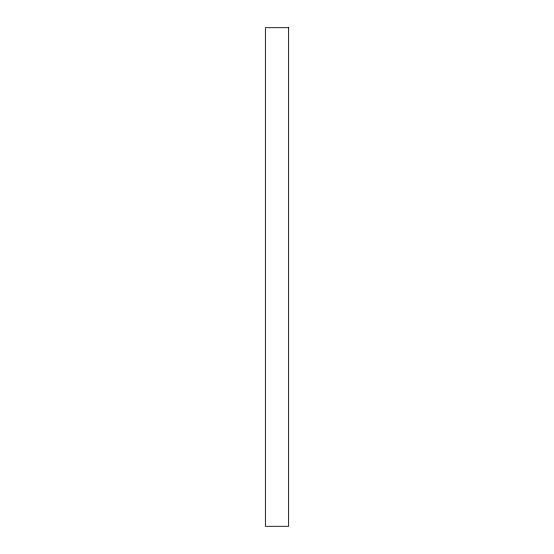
<?xml version="1.0" encoding="UTF-8"?>
<svg xmlns="http://www.w3.org/2000/svg" width="554" height="554" viewBox="0 0 554 554"><rect width="100%" height="100%" fill="white"/><g stroke="black" fill="none" stroke-linecap="round" stroke-linejoin="round"><path stroke-width="0.83" d="M288.634 27.7L265.366 27.7L265.366 526.3L288.634 526.3L288.634 27.7"/></g></svg>
